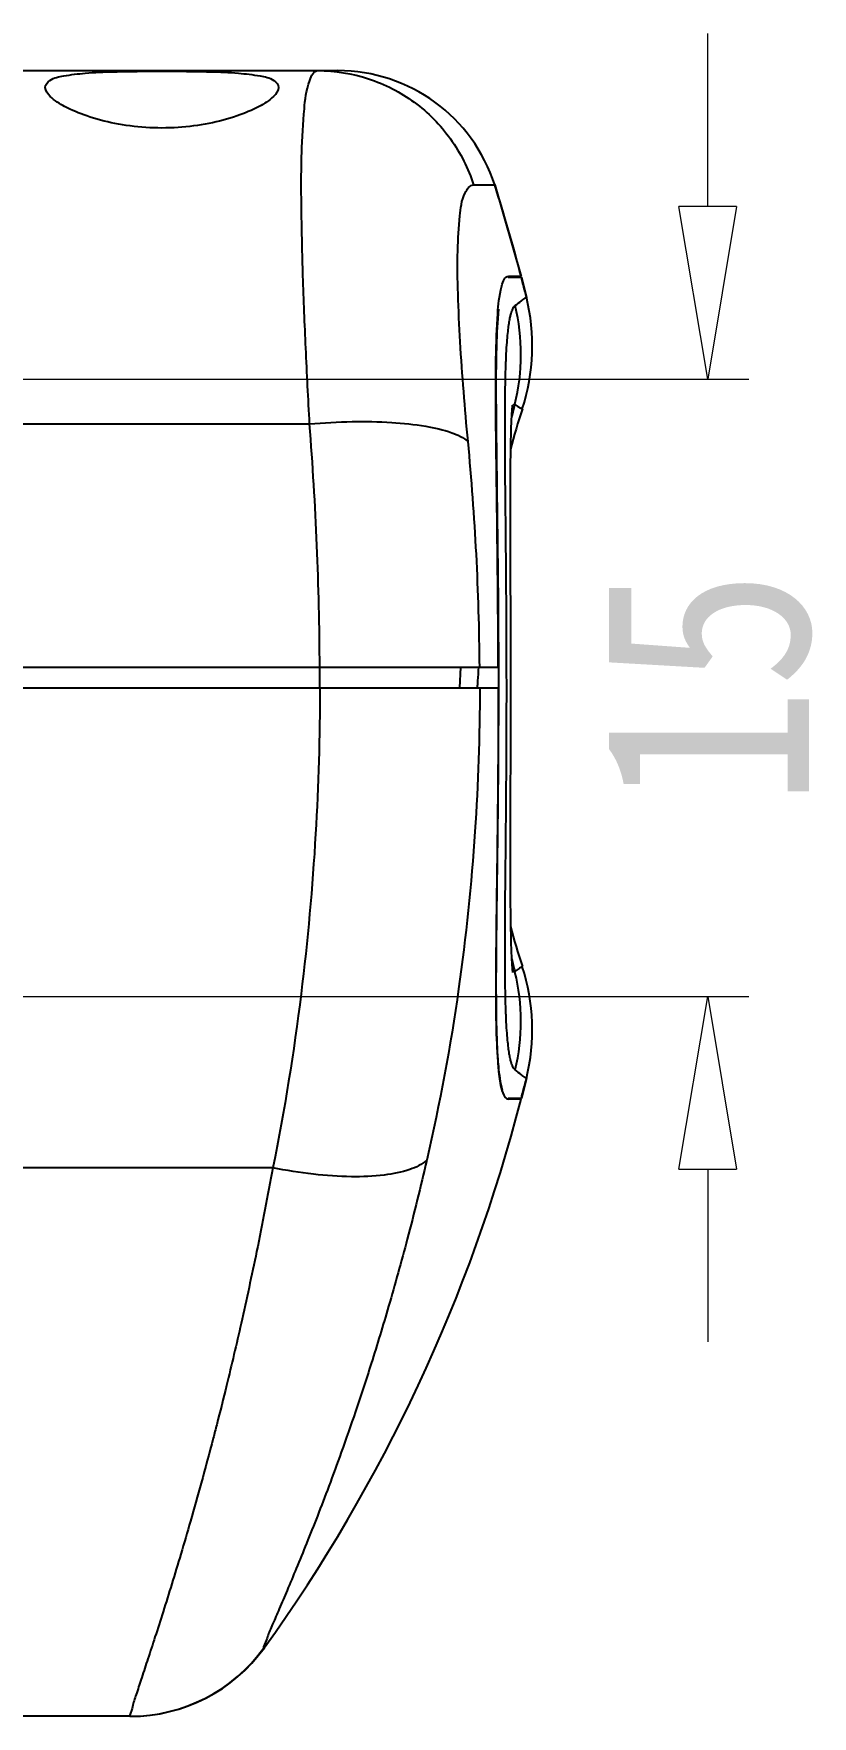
# Model space of a CAD drawing. Header units: millimetres. Extents: x 1786 to 4339, y -2795 to -1928.
# Drawn here: x 3995.36 to 4014.28, y -2548.35 to -2507.45 of the extents above; entities that cross this region are included whole.
import ezdxf

# ---------------------------------------------------------------- set-up
doc = ezdxf.new("R2010")
doc.units = ezdxf.units.MM
doc.layers.add('dim', color=3, linetype='Continuous', lineweight=9)
doc.styles.add('FFS', font='simfang0.ttf', dxfattribs={"width": 0.85})
doc.dimstyles.new('YanXiu', dxfattribs={"dimtxt": 2.5, "dimasz": 2.2, "dimexe": 1, "dimexo": 0.6, "dimgap": 0.66, "dimtad": 0, "dimzin": 9, "dimdsep": 46, "dimtxsty": 'FFS', "dimblk": 'CLOSEDBLANK', "dimcen": 0, "dimclrd": 256, "dimclre": 131, "dimclrt": 42, "dimazin": 2, "dimtfac": 1, "dimtofl": 0, "dimtmove": 0, "dimatfit": 3, "dimldrblk": 'CLOSEDBLANK', "dimfxl": 1, "dimlwd": 5, "dimlwe": 5, "dimarcsym": 0})

# ---------------------------------------------------------------- blocks, each defined once
blk = doc.blocks.new('_ClosedBlank')
at = {"color": 0, "linetype": 'ByBlock', "lineweight": -2}
for p, q in [((-1, 0.1667), (0, 0)), ((-1, 0.1667), (-1, -0.1667)), ((0, 0), (-1, -0.1667))]:
    blk.add_line(p, q, dxfattribs=at)
blk = doc.blocks.new('*D236')
at = {"layer": 'Defpoints', "color": 0}
for p in [(3982.974, -2515.853), (3982.974, -2530.853), (4011.737, -2530.853)]:
    blk.add_point(p, dxfattribs=at)
at = {"layer": 'dim', "lineweight": 5}
for p, q in [((4011.737, -2511.653), (4011.737, -2507.453)), ((4011.737, -2535.053), (4011.737, -2539.253))]:
    blk.add_line(p, q, dxfattribs=at)
at = {"layer": 'dim', "color": 131, "lineweight": 5}
for p, q in [((3983.973, -2515.853), (4012.736, -2515.853)), ((3983.973, -2530.853), (4012.736, -2530.853))]:
    blk.add_line(p, q, dxfattribs=at)
at = {"layer": 'dim', "lineweight": 5, "xscale": 4.2, "yscale": 4.2, "zscale": 4.2}
for p, rotation in [((4011.737, -2515.853), 270), ((4011.737, -2530.853), 90)]:
    blk.add_blockref('_ClosedBlank', p, dxfattribs=dict(at, rotation=rotation))
at = {"layer": 'dim', "color": 42, "insert": (4011.737, -2523.353), "char_height": 5, "attachment_point": 5, "rotation": 90, "style": 'FFS'}
blk.add_mtext('15', dxfattribs=at)
blk = doc.blocks.new('*u270')
at = {"color": 7, "linetype": 'Continuous'}
for p, q in [((-192.651, 286.816, 0), (-104.094, 286.816, 0)), ((-100.799, 284.038, 0), (-100.286, 284.038, 0)), ((-100.286, 284.038, 0), (-99.643, 281.816, 0)), ((-99.643, 281.816, 0), (-99.954, 281.816, 0)), ((-99.958, 281.797, 0), (-99.638, 281.797, 0)), ((-99.638, 281.797, 0), (-99.517, 281.314, 0)), ((-100.244, 280.122, 0), (-100.245, 280.084, 0)), ((-100.034, 278.524, 0), (-100.034, 278.56, 0)), ((-99.798, 278.705, 0), (-99.806, 278.675, 0)), ((-112.91, 278.23, 0), (-104.783, 278.23, 0)), ((-116.389, 272.316, 0), (-100.2, 272.316, 0)), ((-104.535, 271.816, 0), (-104.535, 272.316, 0)), ((-101.134, 271.816, 0), (-101.109, 272.316, 0)), ((-116.373, 271.816, 0), (-100.2, 271.816, 0)), ((-100.196, 271.816, 0), (-100.196, 271.791, 0)), ((-99.895, 266.019, 0), (-99.898, 266.144, 0)), ((-100.034, 265.07, 0), (-100.034, 265.107, 0)), ((-99.517, 262.317, 0), (-99.638, 261.834, 0)), ((-99.638, 261.834, 0), (-99.958, 261.834, 0)), ((-99.643, 261.816, 0), (-99.954, 261.816, 0)), ((-105.676, 260.149, 0), (-117.848, 260.149, 0)), ((-105.893, 248.482, 0), (-105.883, 248.482, 0)), ((-109.142, 246.816, 0), (-115.13, 246.816, 0))]:
    blk.add_line(p, q, dxfattribs=at)
at = {"color": 7, "linetype": 'Continuous', "elevation": 0}
for points in [[(-99.902, 274.971), (-99.905, 275.771), (-99.905, 276.49), (-99.902, 277.124), (-99.895, 277.668), (-99.884, 278.115), (-99.869, 278.456), (-99.854, 278.672), (-99.853, 278.686)], [(-99.848, 264.897), (-99.856, 264.981), (-99.872, 265.232), (-99.887, 265.624), (-99.898, 266.141), (-99.904, 266.772), (-99.905, 267.503), (-99.903, 268.325), (-99.9, 269.222), (-99.897, 270.178), (-99.894, 271.17), (-99.894, 272.171), (-99.896, 273.154), (-99.902, 274.971)]]:
    blk.add_lwpolyline(points, dxfattribs=at)
at = {"color": 7, "linetype": 'Continuous'}
for centre, radius, start, end in [((-104.094, 282.816, 0), 4, 17.7916, 90), ((-138.373, 271.816, 0), 40, 14.4775, 17.7916), ((-138.373, 271.816, 0), 40, 13.7376, 14.4507), ((-104.645, 279.923, 0), 4.997, 345.8957, 13.6813), ((-104.374, 280.127, 0), 5, 342.1293, 13.7376), ((-78.597, 271.816, 0), 22.083, 162.1276, 164.7795), ((-71.315, 271.407, 0), 29.404, 165.9431, 166.2284), ((-71.214, 271.381, 0), 29.507, 165.6901, 165.9431), ((-186.652, 271.847, 0), 82.117, 0.32671, 4.45778), ((-163.207, 271.842, 0), 62.558, 0.43368, 5.46714), ((-55.156, 269.371, 0), 45.62, 176.2987, 176.7186), ((-55.392, 269.384, 0), 45.384, 176.7187, 176.929), ((-78.597, 271.816, 0), 22.083, 195.225, 197.8724), ((-71.315, 272.224, 0), 29.403, 193.7669, 194.0588), ((-71.202, 272.253, 0), 29.52, 194.0588, 194.3704), ((-104.374, 263.504, 0), 5, 346.2555, 17.8538), ((-97.898, 262.009, 0), 3.482, 122.9603, 123.0814), ((-104.609, 263.716, 0), 4.961, 13.8787, 14.1149), ((-104.645, 263.708, 0), 4.997, 346.3188, 13.8695), ((-138.373, 271.816, 0), 40, 345.5493, 346.2624), ((-138.373, 271.816, 0), 40, 324.3147, 345.5225), ((-109.141, 250.814, 0), 3.998, 269.997, 324.3253), ((-109.132, 250.816, 0), 4, 270, 324.3147)]:
    blk.add_arc(centre, radius, start, end, dxfattribs=at)
for points, start_tangent, end_tangent in [([(-111.206, 286.408, 0), (-111.093, 286.575, 0), (-110.757, 286.689, 0), (-110.233, 286.755, 0), (-109.552, 286.788, 0), (-108.781, 286.8, 0), (-107.964, 286.8, 0), (-107.194, 286.788, 0), (-106.512, 286.755, 0), (-105.988, 286.689, 0), (-105.652, 286.575, 0), (-105.539, 286.408, 0)], (-0.008727, 0.999962), (-0.008727, -0.999962)), ([(-104.985, 284.216, 0), (-104.974, 284.813, 0), (-104.911, 285.888, 0), (-104.781, 286.578, 0), (-104.582, 286.816, 0)], (0.005726, 0.999984), (1, 0.00011)), ([(-104.582, 286.816, 0), (-103.351, 286.619, 0), (-102.241, 286.047, 0), (-101.361, 285.158, 0), (-100.799, 284.038, 0)], (1, 0), (0.303734, -0.952757)), ([(-105.539, 286.408, 0), (-105.661, 286.189, 0), (-106.01, 285.946, 0), (-106.546, 285.715, 0), (-107.228, 285.532, 0), (-107.979, 285.434, 0), (-108.766, 285.434, 0), (-109.517, 285.532, 0), (-110.199, 285.715, 0), (-110.735, 285.946, 0), (-111.084, 286.189, 0), (-111.206, 286.408, 0)], (-0.008727, -0.999962), (-0.008727, 0.999962)), ([(-104.783, 278.23, 0), (-104.875, 280.073, 0), (-104.944, 281.826, 0), (-104.98, 283.432, 0), (-104.985, 284.216, 0)], (-0.054063, 0.998538), (0.005726, 0.999984)), ([(-100.933, 277.802, 0), (-101.04, 279.016, 0), (-101.125, 280.226, 0), (-101.177, 281.39, 0), (-101.185, 282.439, 0), (-101.131, 283.286, 0), (-101.004, 283.844, 0), (-100.799, 284.038, 0)], (-0.095515, 0.995428), (1, 0.00069)), ([(-100.2, 272.316, 0), (-100.213, 274.484, 0), (-100.236, 276.518, 0), (-100.257, 278.327, 0), (-100.255, 279.811, 0), (-100.212, 280.914, 0), (-100.114, 281.587, 0), (-99.954, 281.816, 0)], (-0.001821, 0.999998), (1, 0)), ([(-100.197, 281.019, 0), (-100.244, 280.122, 0)], (-0.081232, -0.996695), (-0.028813, -0.999585)), ([(-100.034, 278.56, 0), (-100.029, 279.067, 0), (-100.02, 279.507, 0), (-100.007, 279.862, 0), (-99.991, 280.149, 0), (-99.972, 280.381, 0), (-99.952, 280.565, 0), (-99.931, 280.711, 0), (-99.909, 280.824, 0), (-99.888, 280.911, 0), (-99.866, 280.978, 0), (-99.846, 281.027, 0), (-99.826, 281.063, 0), (-99.807, 281.088, 0), (-99.789, 281.105, 0)], (0.004896, 0.999988), (0.788757, 0.614705)), ([(-99.789, 281.105, 0), (-99.638, 281.221, 0), (-99.547, 281.291, 0), (-99.517, 281.314, 0)], (0.788824, 0.614619), (0.805947, 0.591987)), ([(-100.245, 280.084, 0), (-100.255, 278.86, 0), (-100.242, 277.355, 0), (-100.221, 275.622, 0), (-100.202, 273.712, 0), (-100.196, 272.316, 0)], (-0.027257, -0.999628), (0.001835, -0.999998)), ([(-99.857, 278.645, 0), (-99.846, 278.669, 0), (-99.833, 278.69, 0), (-99.82, 278.702, 0), (-99.809, 278.706, 0)], (0.356194, 0.934412), (0.991886, 0.127134)), ([(-99.809, 278.706, 0), (-99.798, 278.705, 0)], (0.991886, 0.127134), (0.946036, -0.324062)), ([(-99.798, 278.705, 0), (-99.695, 278.64, 0)], (0.837893, -0.545834), (0.8511, -0.525004)), ([(-99.695, 278.64, 0), (-99.635, 278.604, 0), (-99.614, 278.594, 0)], (0.8511, -0.525004), (0.895933, -0.44419)), ([(-104.783, 278.23, 0), (-103.751, 278.285, 0), (-102.789, 278.265, 0), (-101.963, 278.174, 0), (-101.33, 278.016, 0), (-100.933, 277.802, 0)], (0.996239, 0.086644), (0.750175, -0.661239)), ([(-99.996, 272.316, 0), (-100, 273.456, 0), (-100.01, 274.879, 0), (-100.021, 276.061, 0), (-100.03, 277.047, 0), (-100.034, 277.858, 0), (-100.034, 278.524, 0)], (-0.001676, 0.999999), (0.004353, 0.999991)), ([(-100.196, 272.316, 0), (-100.196, 271.816, 0)], (0.001835, -0.999998), (-0.000004, -1)), ([(-99.995, 271.815, 0), (-99.996, 272.316, 0)], (0.000002, 1), (-0.001676, 0.999999)), ([(-104.535, 271.816, 0), (-104.638, 268.266, 0), (-104.99, 264.377, 0), (-105.676, 260.149, 0)], (-0.00001, -1), (-0.197996, -0.980203)), ([(-100.649, 271.816, 0), (-100.765, 268.322, 0), (-101.163, 264.495, 0), (-101.937, 260.334, 0)], (-0.000007, -1), (-0.225571, -0.974227)), ([(-100.2, 271.816, 0), (-100.205, 270.12, 0), (-100.22, 268.401, 0), (-100.24, 266.798, 0), (-100.256, 265.372, 0), (-100.259, 264.148, 0), (-100.237, 263.154, 0), (-100.183, 262.419, 0), (-100.09, 261.969, 0), (-99.954, 261.816, 0)], (0, -1), (1, 0)), ([(-100.196, 271.791, 0), (-100.203, 269.876, 0), (-100.221, 267.972, 0), (-100.243, 266.247, 0), (-100.255, 264.751, 0), (-100.244, 263.524, 0), (-100.197, 262.608, 0), (-100.102, 262.038, 0)], (-0.000093, -1), (0.272685, -0.962103)), ([(-100.034, 265.107, 0), (-100.034, 265.773, 0), (-100.03, 266.584, 0), (-100.021, 267.57, 0), (-100.01, 268.752, 0), (-100, 270.175, 0), (-99.995, 271.815, 0)], (-0.004355, 0.999991), (0.000002, 1)), ([(-99.789, 262.526, 0), (-99.807, 262.543, 0), (-99.826, 262.568, 0), (-99.846, 262.604, 0), (-99.866, 262.654, 0), (-99.888, 262.72, 0), (-99.909, 262.807, 0), (-99.931, 262.92, 0), (-99.952, 263.066, 0), (-99.972, 263.25, 0), (-99.991, 263.482, 0), (-100.007, 263.769, 0), (-100.02, 264.124, 0), (-100.029, 264.564, 0), (-100.034, 265.07, 0)], (-0.788757, 0.614705), (-0.004911, 0.999988)), ([(-99.614, 265.037, 0), (-99.635, 265.027, 0), (-99.695, 264.991, 0), (-99.792, 264.93, 0)], (-0.895933, -0.44419), (-0.839045, -0.544063)), ([(-99.798, 264.926, 0), (-99.82, 264.929, 0), (-99.833, 264.941, 0), (-99.846, 264.962, 0), (-99.857, 264.987, 0)], (-0.946029, -0.324082), (-0.353468, 0.935447)), ([(-99.517, 262.317, 0), (-99.547, 262.34, 0), (-99.638, 262.41, 0), (-99.789, 262.526, 0)], (-0.805947, 0.591987), (-0.788824, 0.614619)), ([(-105.676, 260.149, 0), (-106.071, 258.112, 0), (-106.448, 256.363, 0), (-106.801, 254.86, 0), (-107.041, 253.9, 0)], (-0.179525, -0.983753), (-0.248384, -0.968662)), ([(-101.937, 260.334, 0), (-102.411, 258.414, 0), (-102.864, 256.781, 0), (-103.286, 255.393, 0), (-103.67, 254.221, 0), (-104.014, 253.236, 0), (-104.318, 252.406, 0), (-104.595, 251.684, 0), (-104.858, 251.019, 0), (-105.108, 250.409, 0), (-105.331, 249.877, 0), (-105.522, 249.427, 0), (-105.682, 249.053, 0), (-105.804, 248.759, 0), (-105.88, 248.559, 0), (-105.893, 248.482, 0)], (-0.225594, -0.974221), (0.997916, -0.064522)), ([(-101.937, 260.334, 0), (-102.346, 260.108, 0), (-102.97, 259.971, 0), (-103.769, 259.931, 0), (-104.691, 259.992, 0), (-105.676, 260.149, 0)], (-0.738798, -0.673926), (-0.980058, 0.198713)), ([(-107.041, 253.9, 0), (-107.124, 253.577, 0), (-107.417, 252.486, 0), (-107.677, 251.56, 0), (-107.912, 250.759, 0), (-108.133, 250.032, 0), (-108.344, 249.356, 0), (-108.54, 248.744, 0), (-108.713, 248.214, 0), (-108.862, 247.762, 0), (-108.985, 247.385, 0), (-109.079, 247.09, 0), (-109.135, 246.891, 0), (-109.142, 246.816, 0)], (-0.248384, -0.968662), (1, 0.000001))]:
    blk.add_spline(points, degree=3, dxfattribs=dict(at, start_tangent=start_tangent, end_tangent=end_tangent))
at = {"layer": 'dim'}
dim = blk.add_linear_dim(base=(-95.109, 264.316, 0), p1=(-123.873, 279.316, 0), p2=(-123.873, 264.316, 0), angle=90, dimstyle='YanXiu', override={"dimtxt": 5, "dimasz": 4.2, "dimexe": 0.9995, "dimexo": 0.9995, "dimgap": 0.9995}, dxfattribs=at)
dim.commit()
dim.dimension.update_dxf_attribs({"geometry": '*D236', "text_midpoint": (-95.109, 271.816, 0), "dimtype": 128, "insert": (-4106.846, 2795.168)})

msp = doc.modelspace()

# ---------------------------------------------------------------- block references
msp.add_blockref('*u270', (4106.846, -2795.168))

doc.saveas('drawing.dxf')
